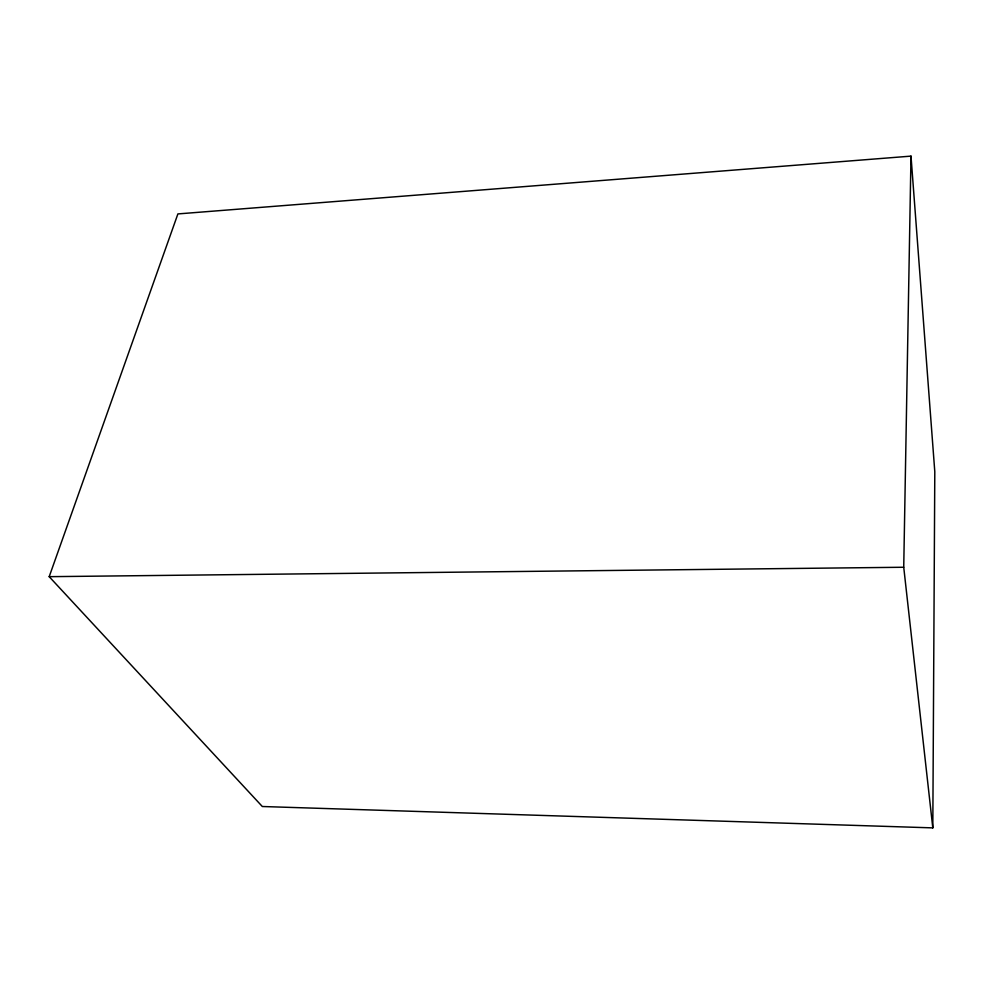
<?xml version="1.0" encoding="UTF-8"?>
<svg xmlns="http://www.w3.org/2000/svg" width="984" height="984" viewBox="0 0 984 984"><rect width="100%" height="100%" fill="white"/><g stroke="black" fill="none" stroke-linecap="round" stroke-linejoin="round"><path stroke-width="1.48" d="M932.807 827.876L934.8 471.73L911 156.124L177.895 213.922L49.2 576.673L262.322 806.511L932.807 827.876L903.73 567.251L911 156.124M49.2 576.673L903.73 567.251"/></g></svg>
